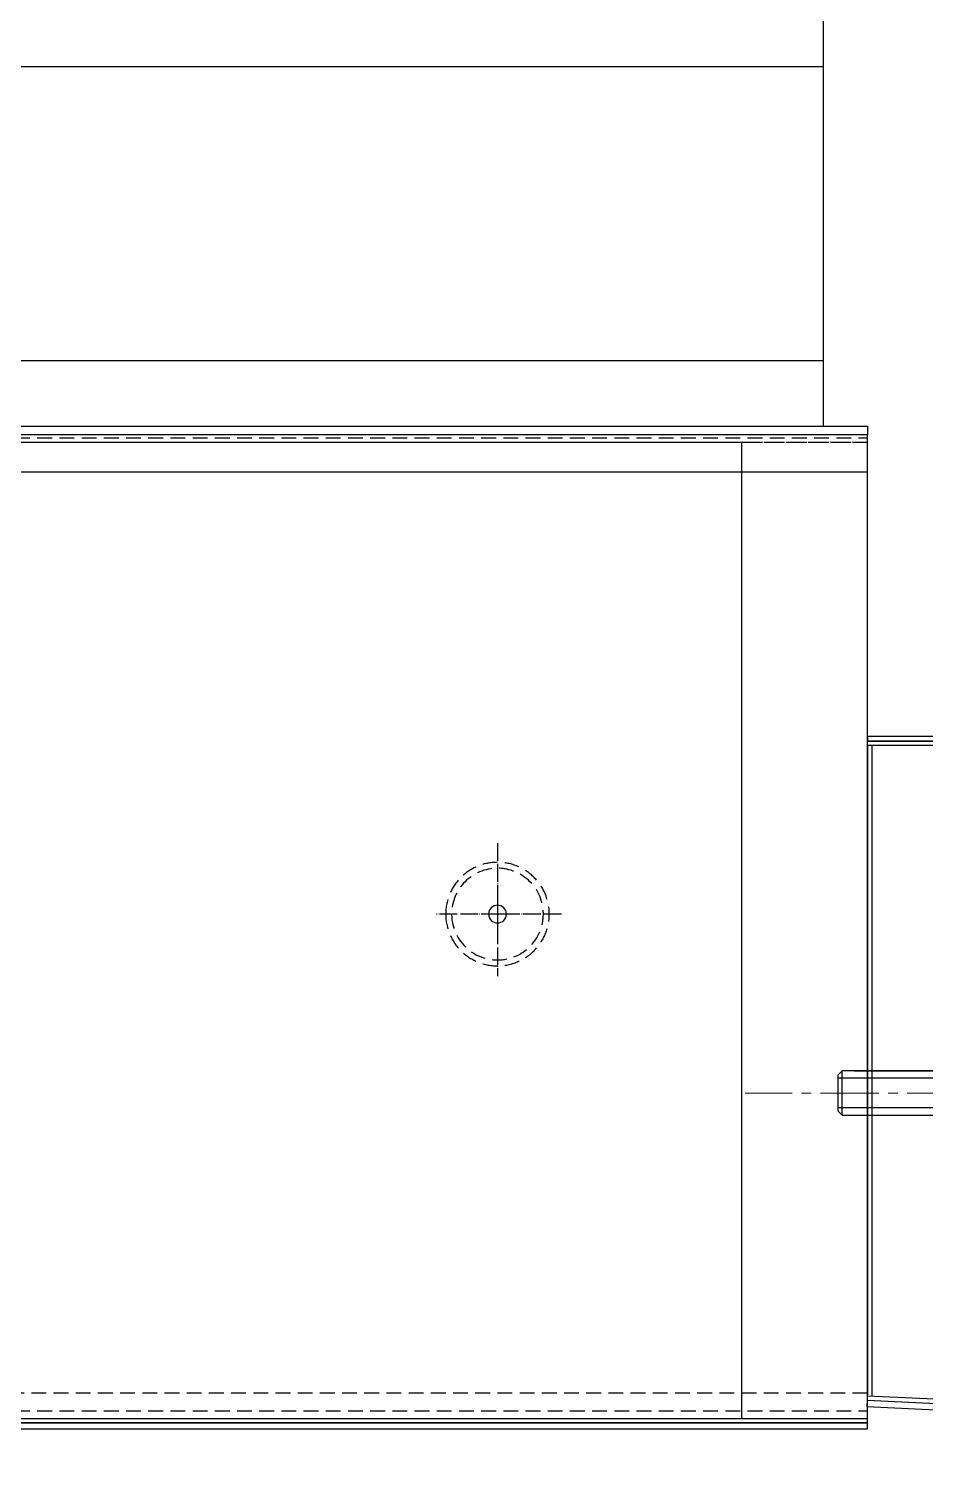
# Model space of a CAD drawing. Header units: millimetres. Extents: x 3220 to 226993, y 817 to 176024.
# Drawn here: x 124784 to 125390, y 75268 to 76235 of the extents above; entities that cross this region are included whole.
import ezdxf

# ---------------------------------------------------------------- set-up
doc = ezdxf.new("R2010")
doc.units = ezdxf.units.MM
for name, pattern in [('AXES', [50.8, 31.75, -6.35, 6.35, -6.35]), ('DASH_CENTER', [14, 11, -1, 1, -1]), ('DOT_CENTER', [14, 12, -1, 0, -1]), ('LONG_DASHED', [15, 10, -5])]:
    doc.linetypes.add(name, pattern=pattern)
doc.layers.add('1', color=7, linetype='Continuous')
doc.layers.add('Axe', color=1, linetype='AXES', lineweight=9)
doc.layers.add('DESSIN', color=7, linetype='Continuous', lineweight=25)

# ---------------------------------------------------------------- blocks, each defined once
blk = doc.blocks.new('Voderansicht__249', base_point=(-32480.46, -38666.88))
at = {"layer": 'Axe'}
blk.add_line((-397107.7, -103170.51), (-397396.27, -103170.51), dxfattribs=at)
at = {"layer": 'DESSIN', "color": 5}
for p, q in [((-396596.46, -102929.51), (-397369.46, -102929.51)), ((-397369.46, -102929.51), (-397369.46, -102932.51)), ((-397369.46, -102935.51), (-397369.46, -102932.51)), ((-396629.46, -102932.51), (-397369.46, -102932.51)), ((-397369.46, -102932.51), (-396596.46, -102932.51)), ((-397369.46, -102935.51), (-397369.46, -103150.51)), ((-396629.46, -102935.51), (-397369.46, -102935.51)), ((-397366.46, -102935.51), (-397366.46, -103375.65)), ((-397369.46, -103150.51), (-397369.46, -103374.51)), ((-397389.46, -103158.51), (-397386.46, -103155.51)), ((-397389.46, -103158.51), (-397389.46, -103182.51)), ((-397176.46, -103160.51), (-397389.46, -103160.51)), ((-397386.46, -103185.51), (-397386.46, -103155.51)), ((-397176.46, -103155.51), (-397386.46, -103155.51)), ((-397378.36, -103155.51), (-397357.06, -103155.51)), ((-397369.46, -103155.51), (-397273.46, -103155.51)), ((-397176.46, -103180.51), (-397389.46, -103180.51)), ((-397386.46, -103185.51), (-397389.46, -103182.51)), ((-397386.46, -103185.51), (-397176.46, -103185.51)), ((-397369.46, -103375.51), (-397369.46, -103374.51)), ((-397369.64, -103378.51), (-397369.82, -103382.5)), ((-397369.82, -103382.5), (-396596.65, -103418.23)), ((-396596.46, -103414.24), (-397369.64, -103378.51)), ((-397369.46, -103378.51), (-397369.46, -103375.51)), ((-396632.46, -103409.37), (-397369.46, -103375.51)), ((-396631.23, -103412.43), (-397369.46, -103378.51))]:
    blk.add_line(p, q, dxfattribs=at)
blk = doc.blocks.new('Trog-ZW-Bod-St__197', base_point=(-764676.17, 98707.9))
at = {"layer": '1', "color": 3, "linetype": 'LONG_DASHED'}
for p, q in [((-344999.23, 744.74), (-345995.23, 744.74)), ((-344999.23, 744.74), (-345995.23, 744.74)), ((-344999.23, 741.74), (-345995.23, 741.74)), ((-345910.23, 741.74), (-345995.23, 741.74)), ((-345084.23, 741.74), (-345910.23, 741.74)), ((-345995.23, 98.74), (-344999.23, 98.74)), ((-345995.23, 98.74), (-344999.23, 98.74)), ((-344999.23, 86.74), (-345995.23, 86.74)), ((-344999.23, 86.74), (-345995.23, 86.74))]:
    blk.add_line(p, q, dxfattribs=at)
at = {"layer": '1', "color": 3, "linetype": 'DOT_CENTER'}
for p, q in [((-345745.23, 470.73), (-345745.23, 380.73)), ((-345745.23, 470.73), (-345745.23, 380.73)), ((-345745.23, 470.73), (-345745.23, 380.73)), ((-345745.23, 470.73), (-345745.23, 380.73)), ((-345788.53, 422.74), (-345703.75, 422.74)), ((-345788.53, 422.74), (-345703.75, 422.74)), ((-345788.53, 422.74), (-345703.75, 422.74)), ((-345788.53, 422.74), (-345703.75, 422.74))]:
    blk.add_line(p, q, dxfattribs=at)
at = {"layer": '1', "color": 3, "linetype": 'DASH_CENTER'}
for p, q in [((-345745.23, 430.84), (-345745.23, 422.74)), ((-345745.23, 430.84), (-345745.23, 422.74)), ((-345745.23, 430.84), (-345745.23, 422.74)), ((-345745.23, 430.84), (-345745.23, 422.74)), ((-345753.33, 422.74), (-345745.23, 422.74)), ((-345753.33, 422.74), (-345745.23, 422.74)), ((-345753.33, 422.74), (-345745.23, 422.74)), ((-345753.33, 422.74), (-345745.23, 422.74)), ((-345745.23, 422.74), (-345745.23, 414.64)), ((-345745.23, 422.74), (-345737.13, 422.74)), ((-345745.23, 422.74), (-345745.23, 414.64)), ((-345745.23, 422.74), (-345737.13, 422.74)), ((-345745.23, 422.74), (-345737.13, 422.74)), ((-345745.23, 422.74), (-345745.23, 414.64)), ((-345745.23, 422.74), (-345737.13, 422.74)), ((-345745.23, 422.74), (-345745.23, 414.64))]:
    blk.add_line(p, q, dxfattribs=at)
at = {"layer": '1', "color": 3, "linetype": 'LONG_DASHED'}
for radius in [35, 35, 35, 35, 31, 31, 31, 31]:
    blk.add_circle((-345745.23, 422.74), radius, dxfattribs=at)
at = {"layer": 'Axe'}
blk.add_line((-345995.23, 301.74), (-345910.23, 301.74), dxfattribs=at)
at = {"layer": 'DESSIN', "color": 5}
for p, q in [((-345995.23, 746.74), (-344999.23, 746.74)), ((-345995.23, 301.74), (-345995.23, 746.74)), ((-345995.23, 301.74), (-345995.23, 746.74)), ((-345995.23, 746.74), (-344999.23, 746.74)), ((-345910.23, 741.74), (-345910.23, 301.74)), ((-344999.23, 721.74), (-345995.23, 721.74)), ((-344999.23, 721.74), (-345995.23, 721.74)), ((-345995.23, 74.74), (-345995.23, 301.74)), ((-345995.23, 74.74), (-345995.23, 301.74)), ((-345910.23, 301.74), (-345910.23, 81.74)), ((-344999.23, 81.74), (-345995.23, 81.74)), ((-345910.23, 81.74), (-345995.23, 81.74)), ((-344999.23, 78.74), (-345995.23, 78.74)), ((-345995.23, 78.74), (-344999.23, 78.74)), ((-345995.23, 78.74), (-344999.23, 78.74)), ((-344999.23, 78.74), (-345995.23, 78.74)), ((-345084.23, 81.74), (-345910.23, 81.74)), ((-344999.23, 74.74), (-345995.23, 74.74)), ((-344999.23, 74.74), (-345995.23, 74.74)), ((-344999.23, 74.74), (-345995.23, 74.74)), ((-344999.23, 74.74), (-345995.23, 74.74))]:
    blk.add_line(p, q, dxfattribs=at)
blk.add_circle((-345745.23, 422.74), 6, dxfattribs=at)
blk.add_circle((-345745.23, 422.74), 6, dxfattribs=at)
blk.add_circle((-345745.23, 422.74), 6, dxfattribs=at)
blk.add_circle((-345745.23, 422.74), 6, dxfattribs=at)
blk = doc.blocks.new('167')
at = {"layer": '1', "xscale": -1}
blk.add_blockref('Trog-ZW-Bod-St__197', (417907.94, 98169.56), dxfattribs=at)
at = {"layer": '1'}
blk.add_blockref('Voderansicht__249', (364116.01, 64267.03), dxfattribs=at)

msp = doc.modelspace()

# ---------------------------------------------------------------- linework, layer by layer
at = {"color": 4}
for p, q in [((125320.4, 76259.36), (125320.4, 75966.36)), ((125320.4, 76209.36), (123556.4, 76209.36)), ((125320.4, 76010.36), (123556.4, 76010.36))]:
    msp.add_line(p, q, dxfattribs=at)
msp.add_lwpolyline([(123526.4, 75966.36), (125350.4, 75966.36), (125350.4, 75960.36), (123526.4, 75960.36)], close=True, dxfattribs=at)

# ---------------------------------------------------------------- block references
msp.add_blockref('167', (126123.4, 75751.96))

doc.saveas('drawing.dxf')
